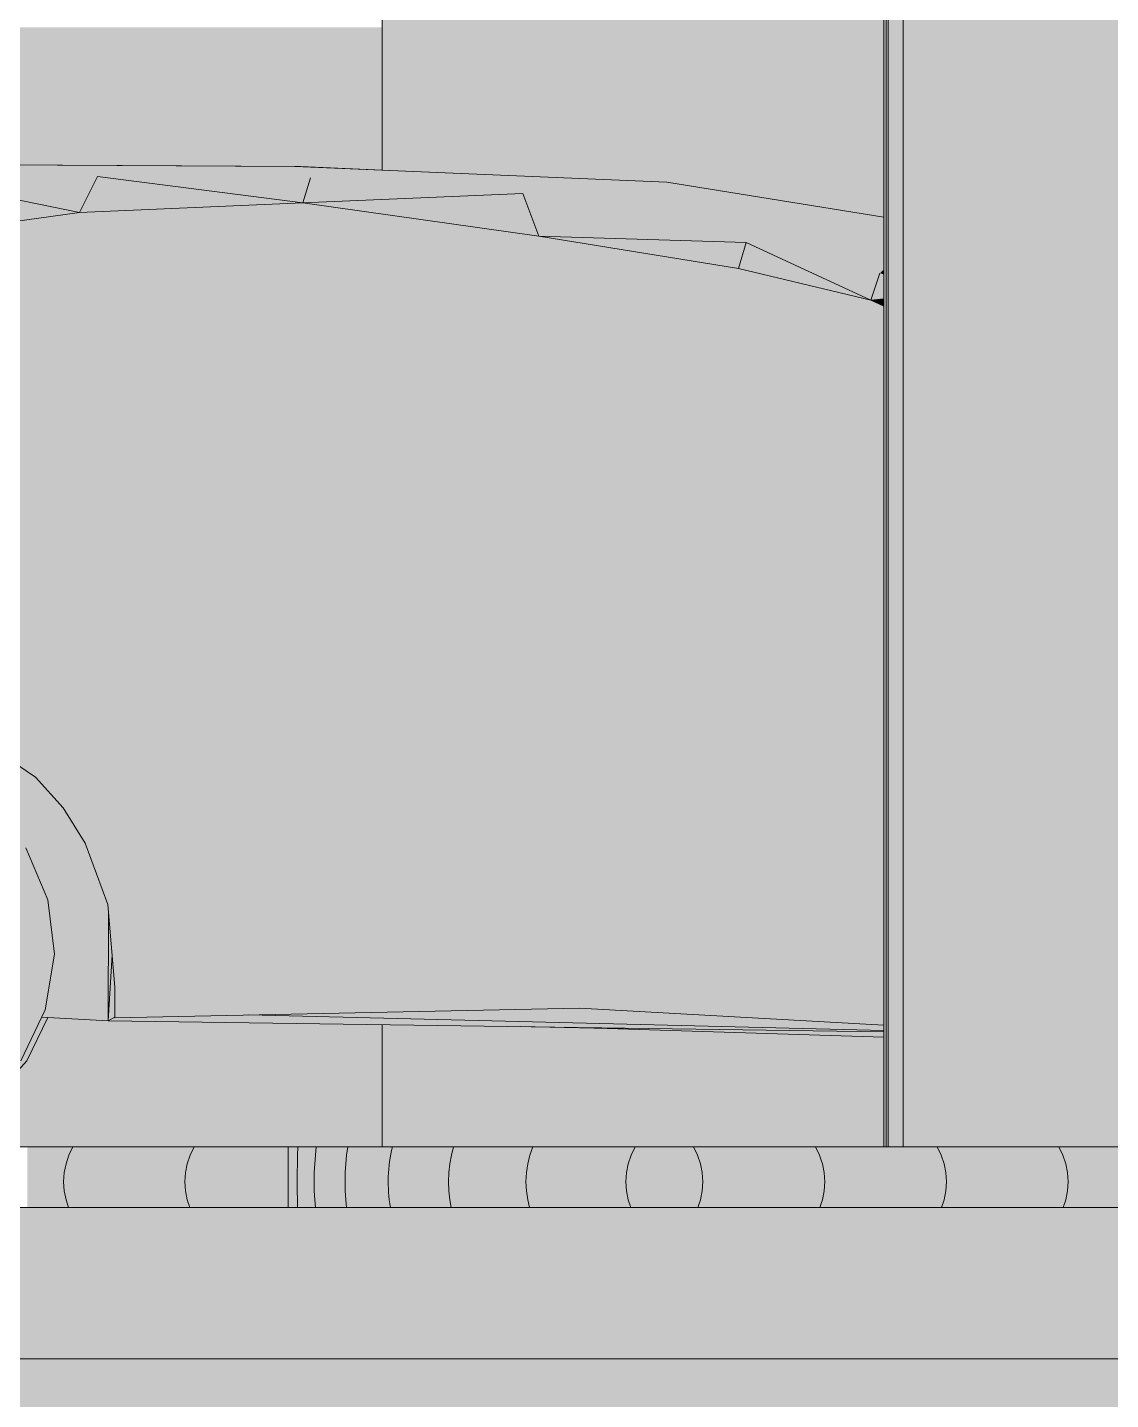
# Model space of a CAD drawing. Header units: millimetres. Extents: x 365175 to 2667127, y -330297 to -162108.
# Drawn here: x 2230517 to 2232307, y -327514 to -325247 of the extents above; entities that cross this region are included whole.
import ezdxf

# ---------------------------------------------------------------- set-up
doc = ezdxf.new("R2010")
doc.units = ezdxf.units.MM
doc.header["$MEASUREMENT"] = 0
doc.linetypes.add('Wipeout_Contour', pattern=[1000, 0, -1000])
for name, color, linetype in [('Cars', 7, 'Continuous'), ('Sols_ Dalles', 7, 'Continuous'), ('TopoAlt', 7, 'Continuous')]:
    doc.layers.add(name, color=color, linetype=linetype)

# ---------------------------------------------------------------- blocks, each defined once
blk = doc.blocks.new('Élément de coupe_1303_3', base_point=(1963539.3, -327096.8))
at = {"layer": 'TopoAlt', "linetype": 'Continuous', "lineweight": 0, "true_color": 0x000000}
h = blk.add_hatch(color=18, dxfattribs=at)
h.paths.add_polyline_path([(2231103, -325246.8), (2224704.9, -325246.8), (2224704.9, -326946.8), (2225004.9, -326946.8), (2225004.9, -327096.8), (2230274.4, -327096.8), (2230181.2, -327094.8), (2230092.4, -327066.7), (2230015.1, -327014.6), (2229955.7, -326942.8), (2229918.9, -326857.2), (2229918.9, -326856.8), (2229867.2, -326855.5), (2229377.7, -326758.8), (2229392.7, -326757.3), (2229398.7, -326757.7), (2229402.6, -326757.3), (2229467.8, -326761.5), (2229376.7, -326726.7), (2229371.2, -326730.1), (2229370.4, -326755.3), (2229360.9, -326741.8), (2229360.5, -326755.3), (2229348.3, -326738), (2229352.5, -326651), (2229351.4, -326651.8), (2229348.6, -326648.8), (2229348.7, -326636.5), (2229349.1, -326550.8), (2229346.2, -326527.1), (2229458.5, -326480.5), (2229494.8, -326324.3), (2229539.3, -326197), (2229584.6, -326096.5), (2229627.4, -326024.4), (2229655, -325974.4), (2229855.9, -325739.5), (2229982.6, -325598.7), (2230007.9, -325585.8), (2230123.4, -325516.6), (2230219, -325499.2), (2230314, -325480.5), (2230466.3, -325474.1), (2230475.1, -325474.2), (2230476.2, -325474.1), (2230968.6, -325476.8), (2231103, -325482.4)])
h.paths.add_polyline_path([(2229341.5, -326651.8), (2229338.7, -326648.8), (2229338.8, -326636.5), (2229339.2, -326540.9), (2229339.5, -326529.5), (2229341.5, -326532.9), (2229342.8, -326530), (2229342.7, -326540.8), (2229344.5, -326641.1), (2229344.2, -326649.9)], flags=0)
blk.add_hatch(color=18, dxfattribs=at).paths.add_polyline_path([(2230284.3, -327096.8), (2231103, -327096.8), (2231103, -326894.6), (2230650.4, -326888.2), (2230550.6, -326882.8), (2230516.1, -326954.5), (2230453.7, -327023.7), (2230374.3, -327072.4)])
blk = doc.blocks.new('Élément de coupe_1334_3', base_point=(1963539.3, -327096.8))
at = {"color": 254, "linetype": 'Wipeout_Contour', "lineweight": 0, "ltscale": 8857809.030067515}
blk.add_wipeout([(2252939, -327196.8), (2127277, -327196.8), (2127277, -327446.8), (2252939, -327446.8)], dxfattribs=at)
at = {"linetype": 'Continuous', "lineweight": 5, "true_color": 0x00e7c4}
h = blk.add_hatch(dxfattribs=at)
h.set_pattern_fill('Plâtre_0003', color=120, style=0, pattern_type=2)
h.set_pattern_definition([(0, (1963539.32, -327096.82), (0, 86.60254), [0, -50]), (0, (1963564.32, -327053.52), (0, 86.60254), [0, -50])])
h.paths.add_polyline_path([(2252939, -327196.8), (2127277, -327196.8), (2127277, -327446.8), (2252939, -327446.8)])
at = {"color": 7, "linetype": 'Continuous', "lineweight": 5}
for p, q in [((2252939, -327196.8), (2127277, -327196.8)), ((2252939, -327446.8), (2127277, -327446.8))]:
    blk.add_line(p, q, dxfattribs=at)
blk = doc.blocks.new('Élément de coupe_1355_3', base_point=(1963539.3, -327096.8))
at = {"layer": 'Cars', "linetype": 'Continuous', "lineweight": 0, "true_color": 0x000000}
for points in [[(2230476.2, -325474.1), (2230475.1, -325474.2), (2230476.7, -325474.2)], [(2230476.2, -325474.1), (2230477.8, -325474.2), (2230958.7, -325476.8), (2230969.2, -325477.3), (2230968.6, -325476.8)], [(2230477.8, -325474.2), (2230476.2, -325474.1), (2230476.7, -325474.2)], [(2230968.6, -325476.8), (2230974, -325477.5), (2231103, -325482.8), (2231103, -325482.4)], [(2230974, -325477.5), (2230968.6, -325476.8), (2230969.2, -325477.3)], [(2229348.7, -326636.5), (2229349.3, -326552.4), (2229349.1, -326550.8)], [(2229348.7, -326636.5), (2229349.3, -326552.4), (2229349.1, -326550.8)], [(2229349.3, -326552.4), (2229348.7, -326636.5), (2229350.5, -326569.8), (2229350.2, -326559.7)], [(2229349.3, -326552.4), (2229348.7, -326636.5), (2229350.5, -326569.8), (2229350.2, -326559.7)], [(2229348.6, -326648.8), (2229350.5, -326571.3), (2229350.5, -326569.8), (2229348.7, -326636.5)], [(2229348.6, -326648.8), (2229350.5, -326571.3), (2229350.5, -326569.8), (2229348.7, -326636.5)], [(2229348.6, -326648.8), (2229351.4, -326651.8), (2229351.5, -326605.1), (2229350.5, -326571.3)], [(2229348.6, -326648.8), (2229351.4, -326651.8), (2229351.5, -326605.1), (2229350.5, -326571.3)], [(2229351.5, -326605.1), (2229351.4, -326651.8), (2229351.8, -326617.5)], [(2229351.5, -326605.1), (2229351.4, -326651.8), (2229351.8, -326617.5)], [(2229351.8, -326617.5), (2229351.4, -326651.8), (2229351.8, -326617.6)], [(2229351.8, -326617.5), (2229351.4, -326651.8), (2229351.8, -326617.6)], [(2229351.8, -326617.6), (2229351.4, -326651.8), (2229352.6, -326647.6)], [(2229351.8, -326617.6), (2229351.4, -326651.8), (2229352.6, -326647.6)], [(2229351.4, -326651.8), (2229352.5, -326651), (2229352.7, -326648.6), (2229352.6, -326647.6)], [(2229351.4, -326651.8), (2229352.5, -326651), (2229352.7, -326648.6), (2229352.6, -326647.6)], [(2229360.9, -326741.8), (2229370.4, -326755.3), (2229368.7, -326731.6), (2229361.1, -326736.2)], [(2229360.9, -326741.8), (2229370.4, -326755.3), (2229368.7, -326731.6), (2229361.1, -326736.2)], [(2229361.3, -326730.1), (2229361.1, -326736.2), (2229376.7, -326726.7), (2229370.6, -326724.4)], [(2229361.3, -326730.1), (2229361.1, -326736.2), (2229376.7, -326726.7), (2229370.6, -326724.4)], [(2229371.2, -326730.1), (2229368.7, -326731.6), (2229370.4, -326755.3)], [(2229371.2, -326730.1), (2229368.7, -326731.6), (2229370.4, -326755.3)], [(2229402.6, -326757.3), (2229398.7, -326757.7), (2229407.9, -326758.3)], [(2229402.6, -326757.3), (2229398.7, -326757.7), (2229407.9, -326758.3)], [(2229467.8, -326761.5), (2229402.6, -326757.3), (2229407.9, -326758.3), (2229469.8, -326762.3)], [(2229467.8, -326761.5), (2229402.6, -326757.3), (2229407.9, -326758.3), (2229469.8, -326762.3)], [(2230516.1, -326954.5), (2230550.6, -326882.8), (2230540.9, -326882.2), (2230521.5, -326922.7)], [(2230459.1, -327006.6), (2230453.7, -327023.7), (2230516.1, -326954.5), (2230521.5, -326922.7), (2230506.2, -326954.5)], [(2230374.3, -327072.4), (2230453.7, -327023.7), (2230459.1, -327006.6), (2230443.8, -327023.7), (2230378.5, -327063.7)], [(2230286.6, -327093.5), (2230284.3, -327096.8), (2230374.3, -327072.4), (2230378.5, -327063.7), (2230364.4, -327072.4)], [(2230286.6, -327093.5), (2230275.1, -327096.6), (2230284.3, -327096.8)]]:
    blk.add_hatch(color=18, dxfattribs=at).paths.add_polyline_path(points)
at = {"layer": 'Cars', "color": 7, "linetype": 'Continuous', "lineweight": 5}
for p, q in [((2230476.2, -325474.1), (2230475.1, -325474.2)), ((2230968.6, -325476.8), (2230476.2, -325474.1)), ((2231103, -325482.4), (2230968.6, -325476.8)), ((2229348.7, -326636.5), (2229349.1, -326550.8)), ((2229348.6, -326648.8), (2229348.7, -326636.5)), ((2229351.4, -326651.8), (2229348.6, -326648.8)), ((2229352.5, -326651), (2229351.4, -326651.8)), ((2229370.4, -326755.3), (2229360.9, -326741.8)), ((2229361.1, -326736.2), (2229376.7, -326726.7)), ((2229371.2, -326730.1), (2229370.4, -326755.3)), ((2229402.6, -326757.3), (2229398.7, -326757.7)), ((2229402.6, -326757.3), (2229407.9, -326758.3)), ((2229467.8, -326761.5), (2229402.6, -326757.3)), ((2230516.1, -326954.5), (2230550.6, -326882.8)), ((2230453.7, -327023.7), (2230516.1, -326954.5)), ((2230374.3, -327072.4), (2230453.7, -327023.7)), ((2230284.3, -327096.8), (2230374.3, -327072.4)), ((2230275.1, -327096.6), (2230284.3, -327096.8))]:
    blk.add_line(p, q, dxfattribs=at)
blk = doc.blocks.new('Élément de coupe_1359_3', base_point=(1963539.3, -327096.8))
at = {"linetype": 'Continuous', "lineweight": 0, "true_color": 0x000000}
blk.add_hatch(color=18, dxfattribs=at).paths.add_polyline_path([(2231963.8, -323596.8), (2231963.7, -323596.8), (2231963.7, -327096.8), (2231963.8, -327096.8)])
blk.add_hatch(color=18, dxfattribs=at).paths.add_polyline_path([(2231963.8, -323596.8), (2231963.7, -323596.8), (2231963.7, -327096.8), (2231963.8, -327096.8)])
h = blk.add_hatch(color=18, dxfattribs=at)
h.paths.add_polyline_path([(2231963.8, -327096.8), (2234824.6, -327096.8), (2234824.6, -326637.8), (2234809.8, -326637.8), (2234805.8, -326637.6), (2234801.4, -326636.7), (2234797.3, -326635.3), (2234793.3, -326633.3), (2234789.7, -326630.9), (2234786.4, -326628), (2234783.5, -326624.7), (2234781, -326621), (2234779.1, -326617.1), (2234777.7, -326612.9), (2234776.8, -326608.6), (2234776.5, -326604.5), (2234776.5, -326576.8), (2234774, -326576.8), (2234774, -326480.8), (2234798.6, -326480.8), (2234798.6, -326576.8), (2234795.7, -326576.8), (2234795.7, -326603.9), (2234795.9, -326606.1), (2234796.3, -326607.9), (2234796.9, -326609.7), (2234797.7, -326611.4), (2234798.7, -326613), (2234800, -326614.4), (2234801.4, -326615.6), (2234803, -326616.7), (2234804.6, -326617.5), (2234806.4, -326618.1), (2234808.3, -326618.5), (2234810.5, -326618.6), (2234824.6, -326618.6), (2234824.6, -326281.8), (2234812.6, -326281.8), (2234812.6, -326101.8), (2234824.6, -326101.8), (2234824.6, -325918.8), (2235139.6, -325918.8), (2235139.6, -326101.8), (2235151.6, -326101.8), (2235151.6, -326196.8), (2235463.6, -326196.8), (2235463.6, -323596.8), (2231963.8, -323596.8)])
h.paths.add_polyline_path([(2234755.7, -326308.9), (2234755.3, -326211.8), (2234757.4, -326117.3), (2234762.4, -326117.3), (2234781.8, -325235.8), (2234805.9, -325235.7), (2234805.9, -325340.2), (2234789.1, -326099.6), (2234790.9, -326099.6), (2234791.4, -326232), (2234789.3, -326326.5), (2234779.7, -326326.5), (2234779.7, -326310.1), (2234760.4, -326310.1), (2234760.4, -326308.9)], flags=0)
at = {"color": 7, "linetype": 'Continuous', "lineweight": 5}
blk.add_line((2231963.8, -323596.8), (2231963.8, -327096.8), dxfattribs=at)
blk = doc.blocks.new('Élément de coupe_1360_3', base_point=(1963539.3, -327096.8))
at = {"linetype": 'Continuous', "lineweight": 0, "true_color": 0x000000}
blk.add_hatch(color=18, dxfattribs=at).paths.add_polyline_path([(2231939.3, -327096.8), (2231939.3, -323596.8), (2231939.2, -323596.8), (2231939.2, -327096.8)])
blk.add_hatch(color=18, dxfattribs=at).paths.add_polyline_path([(2231939.3, -327096.8), (2231939.3, -323596.8), (2231939.2, -323596.8), (2231939.2, -327096.8)])
at = {"color": 7, "linetype": 'Continuous', "lineweight": 5}
blk.add_line((2231939.2, -327096.8), (2231939.2, -324496.8), dxfattribs=at)
blk = doc.blocks.new('Élément de coupe_1361_3', base_point=(1963539.3, -327096.8))
at = {"linetype": 'Continuous', "lineweight": 0, "true_color": 0x000000}
blk.add_hatch(color=18, dxfattribs=at).paths.add_polyline_path([(2231939.3, -327096.8), (2231963.7, -327096.8), (2231963.7, -323596.8), (2231939.3, -323596.8)])
blk.add_hatch(color=18, dxfattribs=at).paths.add_polyline_path([(2231939.3, -327096.8), (2231963.7, -327096.8), (2231963.7, -323596.8), (2231939.3, -323596.8)])
blk = doc.blocks.new('*X1656', base_point=(1963539.3, -327096.8))
at = {"layer": 'Sols_ Dalles', "color": 7, "linetype": 'Continuous', "lineweight": 5}
for p, q in [((2232227.7, -327110.2), (2232221.1, -327096.8)), ((2232227.7, -327110.2), (2232221.1, -327096.8)), ((2232232.6, -327124.5), (2232227.7, -327110.2)), ((2232232.6, -327124.5), (2232227.7, -327110.2)), ((2232235.6, -327139.3), (2232232.6, -327124.5)), ((2232235.6, -327139.3), (2232232.6, -327124.5)), ((2232236.6, -327154.4), (2232235.6, -327139.3)), ((2232236.6, -327154.4), (2232235.6, -327139.3)), ((2232232.6, -327184.2), (2232235.6, -327169.4)), ((2232232.6, -327184.2), (2232235.6, -327169.4)), ((2232235.6, -327169.4), (2232236.6, -327154.4)), ((2232235.6, -327169.4), (2232236.6, -327154.4)), ((2232228.3, -327196.8), (2232232.6, -327184.2)), ((2232228.3, -327196.8), (2232232.6, -327184.2))]:
    blk.add_line(p, q, dxfattribs=at)
blk = doc.blocks.new('*X1658', base_point=(1963539.3, -327096.8))
at = {"layer": 'Sols_ Dalles', "color": 7, "linetype": 'Continuous', "lineweight": 5}
for p, q in [((2231830.6, -327124.5), (2231828.5, -327118.4)), ((2231830.6, -327124.5), (2231828.5, -327118.4)), ((2231833.6, -327139.3), (2231830.6, -327124.5)), ((2231833.6, -327139.3), (2231830.6, -327124.5)), ((2231834.6, -327154.4), (2231833.6, -327139.3)), ((2231834.6, -327154.4), (2231833.6, -327139.3)), ((2231830.6, -327184.2), (2231833.6, -327169.4)), ((2231830.6, -327184.2), (2231833.6, -327169.4)), ((2231833.6, -327169.4), (2231834.6, -327154.4)), ((2231833.6, -327169.4), (2231834.6, -327154.4)), ((2231828.5, -327190.3), (2231830.6, -327184.2)), ((2231828.5, -327190.3), (2231830.6, -327184.2))]:
    blk.add_line(p, q, dxfattribs=at)
blk = doc.blocks.new('*X1659', base_point=(1963539.3, -327096.8))
at = {"layer": 'Sols_ Dalles', "color": 7, "linetype": 'Continuous', "lineweight": 5}
for p, q in [((2231825.7, -327110.2), (2231819.1, -327096.8)), ((2231825.7, -327110.2), (2231819.1, -327096.8)), ((2231828.5, -327118.4), (2231825.7, -327110.2)), ((2231828.5, -327118.4), (2231825.7, -327110.2)), ((2231826.3, -327196.8), (2231828.5, -327190.3)), ((2231826.3, -327196.8), (2231828.5, -327190.3))]:
    blk.add_line(p, q, dxfattribs=at)
blk = doc.blocks.new('*X1660', base_point=(1963539.3, -327096.8))
at = {"layer": 'Sols_ Dalles', "color": 7, "linetype": 'Continuous', "lineweight": 5}
for p, q in [((2231624.2, -327110.2), (2231617.6, -327096.8)), ((2231624.2, -327110.2), (2231617.6, -327096.8)), ((2231629.1, -327124.5), (2231624.2, -327110.2)), ((2231629.1, -327124.5), (2231624.2, -327110.2)), ((2231632.1, -327139.3), (2231629.1, -327124.5)), ((2231632.1, -327139.3), (2231629.1, -327124.5)), ((2231633.1, -327154.4), (2231632.1, -327139.3)), ((2231633.1, -327154.4), (2231632.1, -327139.3)), ((2231629.1, -327184.2), (2231632.1, -327169.4)), ((2231629.1, -327184.2), (2231632.1, -327169.4)), ((2231632.1, -327169.4), (2231633.1, -327154.4)), ((2231632.1, -327169.4), (2231633.1, -327154.4)), ((2231624.8, -327196.8), (2231629.1, -327184.2)), ((2231624.8, -327196.8), (2231629.1, -327184.2))]:
    blk.add_line(p, q, dxfattribs=at)
blk = doc.blocks.new('*X1661', base_point=(1963539.3, -327096.8))
at = {"layer": 'Sols_ Dalles', "color": 7, "linetype": 'Continuous', "lineweight": 5}
for p, q in [((2231521.3, -327096.8), (2231514.7, -327110.2)), ((2231521.3, -327096.8), (2231514.7, -327110.2)), ((2231509.8, -327124.5), (2231506.8, -327139.3)), ((2231509.8, -327124.5), (2231506.8, -327139.3)), ((2231514.7, -327110.2), (2231509.8, -327124.5)), ((2231514.7, -327110.2), (2231509.8, -327124.5)), ((2231506.8, -327139.3), (2231505.8, -327154.4)), ((2231506.8, -327139.3), (2231505.8, -327154.4)), ((2231505.8, -327154.4), (2231506.8, -327169.4)), ((2231505.8, -327154.4), (2231506.8, -327169.4)), ((2231506.8, -327169.4), (2231509.8, -327184.2)), ((2231506.8, -327169.4), (2231509.8, -327184.2)), ((2231509.8, -327184.2), (2231514.1, -327196.8)), ((2231509.8, -327184.2), (2231514.1, -327196.8))]:
    blk.add_line(p, q, dxfattribs=at)
blk = doc.blocks.new('*X1663', base_point=(1963539.3, -327096.8))
at = {"layer": 'Sols_ Dalles', "color": 7, "linetype": 'Continuous', "lineweight": 5}
for p, q in [((2231352.3, -327096.8), (2231347.3, -327110.2)), ((2231352.3, -327096.8), (2231347.3, -327110.2)), ((2231343.7, -327124.5), (2231341.4, -327139.3)), ((2231343.7, -327124.5), (2231341.4, -327139.3)), ((2231347.3, -327110.2), (2231343.7, -327124.5)), ((2231347.3, -327110.2), (2231343.7, -327124.5)), ((2231341.4, -327139.3), (2231340.7, -327154.4)), ((2231341.4, -327139.3), (2231340.7, -327154.4)), ((2231340.7, -327154.4), (2231341.4, -327169.4)), ((2231340.7, -327154.4), (2231341.4, -327169.4)), ((2231341.4, -327169.4), (2231343.7, -327184.2)), ((2231341.4, -327169.4), (2231343.7, -327184.2)), ((2231343.7, -327184.2), (2231346.9, -327196.8)), ((2231343.7, -327184.2), (2231346.9, -327196.8))]:
    blk.add_line(p, q, dxfattribs=at)
blk = doc.blocks.new('*X1665', base_point=(1963539.3, -327096.8))
at = {"layer": 'Sols_ Dalles', "color": 7, "linetype": 'Continuous', "lineweight": 5}
for p, q in [((2231221.3, -327096.8), (2231217.7, -327110.2)), ((2231221.3, -327096.8), (2231217.7, -327110.2)), ((2231215, -327124.5), (2231213.3, -327139.3)), ((2231215, -327124.5), (2231213.3, -327139.3)), ((2231217.7, -327110.2), (2231215, -327124.5)), ((2231217.7, -327110.2), (2231215, -327124.5)), ((2231213.3, -327139.3), (2231212.8, -327154.4)), ((2231213.3, -327139.3), (2231212.8, -327154.4)), ((2231212.8, -327154.4), (2231213.3, -327169.4)), ((2231212.8, -327154.4), (2231213.3, -327169.4)), ((2231213.3, -327169.4), (2231215, -327184.2)), ((2231213.3, -327169.4), (2231215, -327184.2)), ((2231215, -327184.2), (2231217.3, -327196.8)), ((2231215, -327184.2), (2231217.3, -327196.8))]:
    blk.add_line(p, q, dxfattribs=at)
blk = doc.blocks.new('*X1666', base_point=(1963539.3, -327096.8))
at = {"layer": 'Sols_ Dalles', "color": 7, "linetype": 'Continuous', "lineweight": 5}
blk.add_ellipse((2231167, -327154.4), major_axis=(0, 115.5), ratio=0.466138, start_param=1.049246, end_param=1.94744, dxfattribs=at)
blk.add_ellipse((2231167, -327154.4), major_axis=(0, 115.5), ratio=0.466138, start_param=1.049246, end_param=1.94744, dxfattribs=at)
blk = doc.blocks.new('*X1668', base_point=(1963539.3, -327096.8))
at = {"layer": 'Sols_ Dalles', "color": 7, "linetype": 'Continuous', "lineweight": 5}
for p, q in [((2231046.4, -327096.8), (2231044.4, -327110.2)), ((2231046.4, -327096.8), (2231044.4, -327110.2)), ((2231043, -327124.5), (2231042.1, -327139.3)), ((2231043, -327124.5), (2231042.1, -327139.3)), ((2231044.4, -327110.2), (2231043, -327124.5)), ((2231044.4, -327110.2), (2231043, -327124.5)), ((2231042.1, -327139.3), (2231041.8, -327154.4)), ((2231042.1, -327139.3), (2231041.8, -327154.4)), ((2231041.8, -327154.4), (2231042.1, -327169.4)), ((2231041.8, -327154.4), (2231042.1, -327169.4)), ((2231042.1, -327169.4), (2231043, -327184.2)), ((2231042.1, -327169.4), (2231043, -327184.2)), ((2231043, -327184.2), (2231044.3, -327196.8)), ((2231043, -327184.2), (2231044.3, -327196.8))]:
    blk.add_line(p, q, dxfattribs=at)
blk = doc.blocks.new('*X1669', base_point=(1963539.3, -327096.8))
at = {"layer": 'Sols_ Dalles', "color": 7, "linetype": 'Continuous', "lineweight": 5}
for p, q in [((2230994.4, -327096.8), (2230992.9, -327110.2)), ((2230994.4, -327096.8), (2230992.9, -327110.2)), ((2230991.8, -327124.5), (2230991.1, -327139.3)), ((2230991.8, -327124.5), (2230991.1, -327139.3)), ((2230992.9, -327110.2), (2230991.8, -327124.5)), ((2230992.9, -327110.2), (2230991.8, -327124.5)), ((2230991.1, -327139.3), (2230990.9, -327154.4)), ((2230991.1, -327139.3), (2230990.9, -327154.4)), ((2230990.9, -327154.4), (2230991.1, -327169.4)), ((2230990.9, -327154.4), (2230991.1, -327169.4)), ((2230991.1, -327169.4), (2230991.8, -327184.2)), ((2230991.1, -327169.4), (2230991.8, -327184.2)), ((2230991.8, -327184.2), (2230992.8, -327196.8)), ((2230991.8, -327184.2), (2230992.8, -327196.8))]:
    blk.add_line(p, q, dxfattribs=at)
blk = doc.blocks.new('*X1671', base_point=(1963539.3, -327096.8))
at = {"layer": 'Sols_ Dalles', "color": 7, "linetype": 'Continuous', "lineweight": 5}
for p, q in [((2230964, -327096.8), (2230963.5, -327110.2)), ((2230964, -327096.8), (2230963.5, -327110.2)), ((2230963.1, -327124.5), (2230962.9, -327139.3)), ((2230963.1, -327124.5), (2230962.9, -327139.3)), ((2230963.5, -327110.2), (2230963.1, -327124.5)), ((2230963.5, -327110.2), (2230963.1, -327124.5)), ((2230962.9, -327139.3), (2230962.8, -327154.4)), ((2230962.9, -327139.3), (2230962.8, -327154.4)), ((2230962.8, -327154.4), (2230962.9, -327169.4)), ((2230962.8, -327154.4), (2230962.9, -327169.4)), ((2230962.9, -327169.4), (2230963.1, -327184.2)), ((2230962.9, -327169.4), (2230963.1, -327184.2)), ((2230963.1, -327184.2), (2230963.5, -327196.8)), ((2230963.1, -327184.2), (2230963.5, -327196.8))]:
    blk.add_line(p, q, dxfattribs=at)
blk = doc.blocks.new('*X1672', base_point=(1963539.3, -327096.8))
at = {"layer": 'Sols_ Dalles', "linetype": 'Continuous', "lineweight": 0, "true_color": 0x000000}
blk.add_hatch(color=18, dxfattribs=at).paths.add_polyline_path([(2230955.1, -327096.8), (2230954.4, -327096.8), (2230954.4, -327196.8), (2230955.1, -327196.8)])
blk = doc.blocks.new('*X1673', base_point=(1963539.3, -327096.8))
at = {"layer": 'Sols_ Dalles', "linetype": 'Continuous', "lineweight": 0, "true_color": 0x000000}
blk.add_hatch(color=18, dxfattribs=at).paths.add_polyline_path([(2230954.4, -327096.8), (2230948.7, -327096.8), (2230948.7, -327196.8), (2230954.4, -327196.8)])
blk = doc.blocks.new('*X1674', base_point=(1963539.3, -327096.8))
at = {"layer": 'Sols_ Dalles', "linetype": 'Continuous', "lineweight": 0, "true_color": 0x000000}
blk.add_hatch(color=18, dxfattribs=at).paths.add_polyline_path([(2230948.7, -327096.8), (2230948, -327096.8), (2230948, -327196.8), (2230948.7, -327196.8)])
blk = doc.blocks.new('*X1675', base_point=(1963539.3, -327096.8))
at = {"layer": 'Sols_ Dalles', "color": 7, "linetype": 'Continuous', "lineweight": 5}
for p, q in [((2232026.9, -327110.2), (2232020.3, -327096.8)), ((2232026.9, -327110.2), (2232020.3, -327096.8)), ((2232031.7, -327124.5), (2232026.9, -327110.2)), ((2232031.7, -327124.5), (2232026.9, -327110.2)), ((2232034.7, -327139.3), (2232031.7, -327124.5)), ((2232034.7, -327139.3), (2232031.7, -327124.5)), ((2232035.7, -327154.4), (2232034.7, -327139.3)), ((2232035.7, -327154.4), (2232034.7, -327139.3)), ((2232031.7, -327184.2), (2232034.7, -327169.4)), ((2232031.7, -327184.2), (2232034.7, -327169.4)), ((2232034.7, -327169.4), (2232035.7, -327154.4)), ((2232034.7, -327169.4), (2232035.7, -327154.4)), ((2232027.5, -327196.8), (2232031.7, -327184.2)), ((2232027.5, -327196.8), (2232031.7, -327184.2))]:
    blk.add_line(p, q, dxfattribs=at)
blk = doc.blocks.new('Élément de coupe_1362_3', base_point=(1963539.3, -327096.8))
at = {"layer": 'Sols_ Dalles', "linetype": 'Continuous', "lineweight": 0, "true_color": 0x000000}
for points in [[(2230948.7, -327096.8), (2230948, -327096.8), (2230948, -327196.8), (2230948.7, -327196.8)], [(2230948.7, -327096.8), (2230948, -327096.8), (2230948, -327196.8), (2230948.7, -327196.8)], [(2230954.4, -327096.8), (2230948.7, -327096.8), (2230948.7, -327196.8), (2230954.4, -327196.8)], [(2230954.4, -327096.8), (2230948.7, -327096.8), (2230948.7, -327196.8), (2230954.4, -327196.8)], [(2230955.1, -327096.8), (2230954.4, -327096.8), (2230954.4, -327196.8), (2230955.1, -327196.8)], [(2230955.1, -327096.8), (2230954.4, -327096.8), (2230954.4, -327196.8), (2230955.1, -327196.8)], [(2230966.6, -327096.8), (2230955.1, -327096.8), (2230955.1, -327196.8), (2230966.6, -327196.8)], [(2230966.6, -327096.8), (2230955.1, -327096.8), (2230955.1, -327196.8), (2230966.6, -327196.8)], [(2230988.3, -327096.8), (2230966.6, -327096.8), (2230966.6, -327196.8), (2230988.3, -327196.8)], [(2230988.3, -327096.8), (2230966.6, -327096.8), (2230966.6, -327196.8), (2230988.3, -327196.8)], [(2231020, -327096.8), (2230988.3, -327096.8), (2230988.3, -327196.8), (2231020, -327196.8)], [(2231020, -327096.8), (2230988.3, -327096.8), (2230988.3, -327196.8), (2231020, -327196.8)], [(2231061.5, -327096.8), (2231020, -327096.8), (2231020, -327196.8), (2231061.5, -327196.8)], [(2231061.5, -327096.8), (2231020, -327096.8), (2231020, -327196.8), (2231061.5, -327196.8)], [(2231061.5, -327096.8), (2231061.5, -327196.8), (2231112.7, -327196.8), (2231112.7, -327096.8)], [(2231061.5, -327096.8), (2231061.5, -327196.8), (2231112.7, -327196.8), (2231112.7, -327096.8)], [(2231173.3, -327096.8), (2231112.7, -327096.8), (2231112.7, -327196.8), (2231173.3, -327196.8)], [(2231173.3, -327096.8), (2231112.7, -327096.8), (2231112.7, -327196.8), (2231173.3, -327196.8)], [(2231242.9, -327096.8), (2231173.3, -327096.8), (2231173.3, -327196.8), (2231242.9, -327196.8)], [(2231242.9, -327096.8), (2231173.3, -327096.8), (2231173.3, -327196.8), (2231242.9, -327196.8)], [(2231321.3, -327096.8), (2231242.9, -327096.8), (2231242.9, -327196.8), (2231321.3, -327196.8)], [(2231321.3, -327096.8), (2231242.9, -327096.8), (2231242.9, -327196.8), (2231321.3, -327196.8)], [(2231408, -327096.8), (2231321.3, -327096.8), (2231321.3, -327196.8), (2231408, -327196.8)], [(2231408, -327096.8), (2231408, -327196.8), (2231502.5, -327196.8), (2231502.5, -327096.8)], [(2231604.5, -327096.8), (2231502.5, -327096.8), (2231502.5, -327196.8), (2231604.5, -327196.8)], [(2231713.4, -327096.8), (2231604.5, -327096.8), (2231604.5, -327196.8), (2231713.4, -327196.8)], [(2231828.5, -327096.8), (2231713.4, -327096.8), (2231713.4, -327196.8), (2231828.5, -327196.8)], [(2231949.4, -327096.8), (2231828.5, -327096.8), (2231828.5, -327196.8), (2231949.4, -327196.8)], [(2231949.4, -327096.8), (2231949.4, -327196.8), (2232075.5, -327196.8), (2232075.5, -327096.8)], [(2232206, -327096.8), (2232075.5, -327096.8), (2232075.5, -327196.8), (2232206, -327196.8)], [(2232340.3, -327096.8), (2232206, -327096.8), (2232206, -327196.8), (2232340.3, -327196.8)]]:
    blk.add_hatch(color=18, dxfattribs=at).paths.add_polyline_path(points)
at = {"layer": 'Sols_ Dalles', "color": 250, "linetype": 'Continuous', "lineweight": 5, "true_color": 0x1f1f1f}
for p, q in [((2230948, -327096.8), (2230948.7, -327096.8)), ((2230948, -327196.8), (2230948, -327096.8)), ((2230948.7, -327096.8), (2230954.4, -327096.8)), ((2230954.4, -327096.8), (2230955.1, -327096.8)), ((2230955.1, -327096.8), (2230966.6, -327096.8)), ((2230966.6, -327096.8), (2230988.3, -327096.8)), ((2230988.3, -327096.8), (2231020, -327096.8)), ((2231020, -327096.8), (2231061.5, -327096.8)), ((2231061.5, -327096.8), (2231112.7, -327096.8)), ((2231112.7, -327096.8), (2231173.3, -327096.8)), ((2231173.3, -327096.8), (2231242.9, -327096.8)), ((2231242.9, -327096.8), (2231321.3, -327096.8)), ((2231321.3, -327096.8), (2231408, -327096.8)), ((2231408, -327096.8), (2231502.5, -327096.8)), ((2231502.5, -327096.8), (2231604.5, -327096.8)), ((2231604.5, -327096.8), (2231713.4, -327096.8)), ((2231713.4, -327096.8), (2231828.5, -327096.8)), ((2231828.5, -327096.8), (2231949.4, -327096.8)), ((2231949.4, -327096.8), (2232075.5, -327096.8)), ((2232075.5, -327096.8), (2232206, -327096.8)), ((2232206, -327096.8), (2232340.3, -327096.8))]:
    blk.add_line(p, q, dxfattribs=at)
at = {"layer": 'Sols_ Dalles', "lineweight": 0}
for name in ['*X1674', '*X1673', '*X1672', '*X1671', '*X1669', '*X1668', '*X1666', '*X1665', '*X1663', '*X1661', '*X1660', '*X1659', '*X1675', '*X1656', '*X1658']:
    blk.add_blockref(name, (1963539.3, -327096.8), dxfattribs=at)
blk = doc.blocks.new('Élément de coupe_1364_3', base_point=(1963539.3, -327096.8))
at = {"linetype": 'Continuous', "lineweight": 0, "true_color": 0x000000}
for points in [[(2231931.9, -324496.8), (2231931.9, -327096.8), (2231935.7, -327096.8), (2231935.7, -324496.8)], [(2231931.9, -324496.8), (2231931.9, -327096.8), (2231935.7, -327096.8), (2231935.7, -324496.8)], [(2231935.7, -324496.8), (2231935.7, -327096.8), (2231939.2, -327096.8), (2231939.2, -324496.8)], [(2231935.7, -324496.8), (2231935.7, -327096.8), (2231939.2, -327096.8), (2231939.2, -324496.8)]]:
    blk.add_hatch(color=18, dxfattribs=at).paths.add_polyline_path(points)
at = {"color": 7, "linetype": 'Continuous', "lineweight": 5}
for p, q in [((2231931.9, -327096.8), (2231931.9, -324496.8)), ((2231935.7, -327096.8), (2231935.7, -324496.8))]:
    blk.add_line(p, q, dxfattribs=at)
blk = doc.blocks.new('Élément de coupe_1376_3', base_point=(1963539.3, -327096.8))
at = {"linetype": 'Continuous', "lineweight": 0, "true_color": 0x000000}
for points in [[(2231103, -325482.8), (2231118, -325483.5), (2231118, -323596.8), (2231103, -323596.8)], [(2231103, -327096.8), (2231118, -327096.8), (2231118, -326894.8), (2231103, -326894.6)], [(2231103, -327096.8), (2231118, -327096.8), (2231118, -326894.8), (2231103, -326894.6)]]:
    blk.add_hatch(color=18, dxfattribs=at).paths.add_polyline_path(points)
at = {"color": 7, "linetype": 'Continuous', "lineweight": 5}
for p, q in [((2231103, -325482.8), (2231103, -323596.8)), ((2231103, -327096.8), (2231103, -326894.6))]:
    blk.add_line(p, q, dxfattribs=at)
blk = doc.blocks.new('Élément de coupe_1377_3', base_point=(1963539.3, -327096.8))
at = {"linetype": 'Continuous', "lineweight": 0, "true_color": 0x000000}
for points in [[(2231118, -323596.8), (2231118, -325483.5), (2231573.6, -325502.4), (2231931.9, -325560.3), (2231931.9, -324496.8), (2231939.2, -324496.8), (2231939.2, -323596.8)], [(2231118, -327096.8), (2231931.9, -327096.8), (2231931.9, -326915.4), (2231501.7, -326901.9), (2231331.8, -326897.9), (2231118, -326894.8)], [(2231118, -327096.8), (2231931.9, -327096.8), (2231931.9, -326915.4), (2231501.7, -326901.9), (2231331.8, -326897.9), (2231118, -326894.8)]]:
    blk.add_hatch(color=18, dxfattribs=at).paths.add_polyline_path(points)
blk = doc.blocks.new('Élément de coupe_1378_3', base_point=(1963539.3, -327096.8))
at = {"layer": 'Cars', "linetype": 'Continuous', "lineweight": 0, "true_color": 0x000000}
for points in [[(2230279.6, -325494.1), (2230632.7, -325493), (2230314, -325480.5)], [(2230279.6, -325494.1), (2230347.5, -325502.3), (2230632.7, -325493)], [(2230314, -325480.5), (2230632.7, -325493), (2230466.3, -325474.1)], [(2230632.7, -325493), (2230347.5, -325502.3), (2230406.2, -325512.3)], [(2230406.2, -325512.3), (2230603, -325552.5), (2230632.7, -325493)], [(2230466.3, -325474.1), (2230984.9, -325495.2), (2230958.7, -325476.8)], [(2230984.9, -325495.2), (2230466.3, -325474.1), (2230632.7, -325493)], [(2230632.7, -325493), (2230603, -325552.5), (2230972.3, -325536.8)], [(2230632.7, -325493), (2230972.3, -325536.8), (2230984.9, -325495.2)], [(2230958.7, -325476.8), (2231335.8, -325521.3), (2231573.6, -325502.4)], [(2231335.8, -325521.3), (2230958.7, -325476.8), (2230984.9, -325495.2)], [(2230972.3, -325536.8), (2231335.8, -325521.3), (2230984.9, -325495.2)], [(2230603, -325552.5), (2230406.2, -325512.3), (2230428.2, -325576.7)], [(2231573.6, -325502.4), (2231335.8, -325521.3), (2231790.2, -325560.5)], [(2231573.6, -325502.4), (2231790.2, -325560.5), (2231931.9, -325595.3), (2231931.9, -325594.8)], [(2231573.6, -325502.4), (2231931.9, -325594.8), (2231931.9, -325560.3)], [(2230603, -325552.5), (2231382.1, -325794.3), (2230972.3, -325536.8)], [(2231335.8, -325521.3), (2230972.3, -325536.8), (2231361.9, -325591.8)], [(2231361.9, -325591.8), (2230972.3, -325536.8), (2231382.1, -325794.3)], [(2231335.8, -325521.3), (2231361.9, -325591.8), (2231704.4, -325602.3)], [(2231790.2, -325560.5), (2231335.8, -325521.3), (2231704.4, -325602.3)], [(2230428.2, -325576.7), (2230502.5, -325756.8), (2230603, -325552.5)], [(2230502.5, -325756.8), (2231382.1, -325794.3), (2230603, -325552.5)], [(2231790.2, -325560.5), (2231704.4, -325602.3), (2231925.6, -325652.7)], [(2231790.2, -325560.5), (2231925.6, -325652.7), (2231931.9, -325647.1), (2231931.9, -325595.3)], [(2231361.9, -325591.8), (2231382.1, -325794.3), (2231692.2, -325645)], [(2231704.4, -325602.3), (2231361.9, -325591.8), (2231692.2, -325645)], [(2231704.4, -325602.3), (2231692.2, -325645), (2231910.8, -325697.4)], [(2231910.8, -325697.4), (2231925.6, -325652.7), (2231704.4, -325602.3)], [(2231692.2, -325645), (2231382.1, -325794.3), (2231398.1, -326036.2)], [(2231692.2, -325645), (2231398.1, -326036.2), (2231910.8, -325697.4)], [(2231925.6, -325652.7), (2231910.8, -325697.4), (2231931.9, -325695.4), (2231931.9, -325655)], [(2231925.6, -325652.7), (2231931.9, -325655), (2231931.9, -325647.1)], [(2231910.8, -325697.4), (2231398.1, -326036.2), (2231931.9, -325802), (2231931.9, -325707.3)], [(2231910.8, -325697.4), (2231931.9, -325707.3), (2231931.9, -325695.4)], [(2230502.5, -325756.8), (2230401.5, -325986.3), (2231398.1, -326036.2)], [(2231382.1, -325794.3), (2230502.5, -325756.8), (2231398.1, -326036.2)], [(2231931.9, -325802), (2231398.1, -326036.2), (2231931.9, -325956.8)], [(2231931.9, -325956.8), (2231398.1, -326036.2), (2231931.9, -326060.7)], [(2230372.7, -326070.6), (2231410.1, -326110.8), (2230401.5, -325986.3)], [(2230401.5, -325986.3), (2231410.1, -326110.8), (2231398.1, -326036.2)], [(2231398.1, -326036.2), (2231410.1, -326110.8), (2231931.9, -326089.7), (2231931.9, -326060.7)], [(2230372.7, -326070.6), (2230367.5, -326171.2), (2231410.1, -326110.8)], [(2231931.9, -326089.7), (2231410.1, -326110.8), (2231931.9, -326132.8)], [(2231410.1, -326110.8), (2230367.5, -326171.2), (2230627.2, -326263.5)], [(2231410.1, -326110.8), (2230627.2, -326263.5), (2231421.4, -326253.2)], [(2231931.9, -326132.8), (2231410.1, -326110.8), (2231421.4, -326253.2), (2231931.9, -326191)], [(2230367.5, -326171.2), (2230348.2, -326262.9), (2230554.7, -326345.9)], [(2230367.5, -326171.2), (2230554.7, -326345.9), (2230627.2, -326263.5)], [(2231931.9, -326191), (2231421.4, -326253.2), (2231931.9, -326214.5)], [(2231931.9, -326214.5), (2231421.4, -326253.2), (2231931.9, -326263.3)], [(2230348.2, -326262.9), (2230377.3, -326400.6), (2230554.7, -326345.9)], [(2230627.2, -326263.5), (2230554.7, -326345.9), (2230766.1, -326404.7)], [(2231421.4, -326253.2), (2230627.2, -326263.5), (2230766.1, -326404.7)], [(2231421.4, -326253.2), (2230766.1, -326404.7), (2231441, -326667.1)], [(2231931.9, -326263.3), (2231421.4, -326253.2), (2231931.9, -326323.4)], [(2231931.9, -326323.4), (2231421.4, -326253.2), (2231931.9, -326485.7)], [(2231931.9, -326485.7), (2231421.4, -326253.2), (2231441, -326667.1), (2231931.9, -326639.5)], [(2230554.7, -326345.9), (2230377.3, -326400.6), (2230456.8, -326436.3)], [(2230554.7, -326345.9), (2230456.8, -326436.3), (2230530.5, -326485.7)], [(2230530.5, -326485.7), (2230766.1, -326404.7), (2230554.7, -326345.9)], [(2230342.4, -326466.9), (2230378.1, -326478.4), (2230455.2, -326530.8), (2230514.4, -326602.8), (2230550.8, -326688.6), (2230561.6, -326778.5), (2230546.6, -326870.5), (2230540.9, -326882.2), (2230650.4, -326888.2), (2230651, -326706.9), (2230650.1, -326695.9), (2230612.7, -326594.6), (2230576, -326536.4), (2230530.5, -326485.7), (2230456.8, -326436.3), (2230408.1, -326414.5)], [(2230342.4, -326466.9), (2230378.1, -326478.4), (2230455.2, -326530.8), (2230514.4, -326602.8), (2230550.8, -326688.6), (2230561.6, -326778.5), (2230546.6, -326870.5), (2230540.9, -326882.2), (2230650.4, -326888.2), (2230651, -326706.9), (2230650.1, -326695.9), (2230612.7, -326594.6), (2230576, -326536.4), (2230530.5, -326485.7), (2230456.8, -326436.3), (2230408.1, -326414.5)], [(2230766.1, -326404.7), (2230530.5, -326485.7), (2230576, -326536.4)], [(2230766.1, -326404.7), (2230576, -326536.4), (2230612.7, -326594.6)], [(2230853.8, -326649.1), (2230766.1, -326404.7), (2230612.7, -326594.6)], [(2231441, -326667.1), (2230766.1, -326404.7), (2230853.8, -326649.1)], [(2230106.2, -326471.5), (2230550.8, -326688.6), (2230196.3, -326447.5)], [(2230196.3, -326447.5), (2230550.8, -326688.6), (2230289.4, -326449.9)], [(2230378.1, -326478.4), (2230289.4, -326449.9), (2230550.8, -326688.6)], [(2230106.2, -326471.5), (2230026.6, -326520), (2230550.8, -326688.6)], [(2230378.1, -326478.4), (2230550.8, -326688.6), (2230455.2, -326530.8)], [(2230026.6, -326520), (2229963.9, -326588.9), (2230550.8, -326688.6)], [(2230514.4, -326602.8), (2230455.2, -326530.8), (2230550.8, -326688.6)], [(2229923.2, -326672.8), (2230550.8, -326688.6), (2229963.9, -326588.9)], [(2230612.7, -326594.6), (2230650.1, -326695.9), (2230853.8, -326649.1)], [(2230784, -326697.3), (2230853.8, -326649.1), (2230650.1, -326695.9)], [(2230853.8, -326649.1), (2230784, -326697.3), (2231435.9, -326708.7)], [(2231441, -326667.1), (2230853.8, -326649.1), (2231435.9, -326708.7)], [(2231435.9, -326708.7), (2231931.9, -326655.1), (2231931.9, -326639.5), (2231441, -326667.1)], [(2229923.2, -326672.8), (2229907.8, -326764.7), (2230550.8, -326688.6)], [(2231435.9, -326708.7), (2231931.9, -326711.3), (2231931.9, -326655.1)], [(2230550.8, -326688.6), (2229907.8, -326764.7), (2229918.9, -326857.2)], [(2229918.9, -326857.2), (2229955.7, -326942.8), (2230550.8, -326688.6)], [(2229955.7, -326942.8), (2230015.1, -327014.6), (2230550.8, -326688.6)], [(2230550.8, -326688.6), (2230015.1, -327014.6), (2230092.4, -327066.7)], [(2230550.8, -326688.6), (2230092.4, -327066.7), (2230181.2, -327094.8)], [(2230550.8, -326688.6), (2230181.2, -327094.8), (2230274.4, -327096.8)], [(2230550.8, -326688.6), (2230274.4, -327096.8), (2230364.4, -327072.4)], [(2230550.8, -326688.6), (2230364.4, -327072.4), (2230443.8, -327023.7)], [(2230550.8, -326688.6), (2230443.8, -327023.7), (2230506.2, -326954.5)], [(2230550.8, -326688.6), (2230506.2, -326954.5), (2230546.6, -326870.5)], [(2230550.8, -326688.6), (2230546.6, -326870.5), (2230561.6, -326778.5)], [(2230784, -326697.3), (2230650.1, -326695.9), (2230661.5, -326832.9)], [(2230784, -326697.3), (2230661.5, -326832.9), (2231441.8, -326812.6)], [(2231435.9, -326708.7), (2230784, -326697.3), (2231441.8, -326812.6)], [(2230650.4, -326888.2), (2230657, -326779.3), (2230651, -326706.9)], [(2230650.4, -326888.2), (2230657, -326779.3), (2230651, -326706.9)], [(2231435.9, -326708.7), (2231441.8, -326812.6), (2231931.9, -326762.8), (2231931.9, -326711.3)], [(2231441.8, -326812.6), (2231931.9, -326833.5), (2231931.9, -326762.8)], [(2230657, -326779.3), (2230650.4, -326888.2), (2230661.5, -326882.6), (2230661.5, -326832.9)], [(2230657, -326779.3), (2230650.4, -326888.2), (2230661.5, -326882.6), (2230661.5, -326832.9)], [(2231441.8, -326812.6), (2230661.5, -326832.9), (2231429, -326867.3)], [(2231441.8, -326812.6), (2230661.5, -326832.9), (2231429, -326867.3)], [(2230661.5, -326832.9), (2230661.5, -326883.4), (2231429, -326867.3)], [(2230661.5, -326832.9), (2230805, -326880.4), (2231429, -326867.3)], [(2231441.8, -326812.6), (2231429, -326867.3), (2231931.9, -326865.5), (2231931.9, -326833.5)], [(2231441.8, -326812.6), (2231429, -326867.3), (2231931.9, -326865.5), (2231931.9, -326833.5)], [(2230661.5, -326882.6), (2230650.4, -326888.2), (2231931.9, -326906.4), (2231931.9, -326904.2), (2230882.2, -326878.7), (2230661.5, -326883.4)], [(2230661.5, -326882.6), (2230650.4, -326888.2), (2231931.9, -326906.4), (2231931.9, -326904.2), (2230882.2, -326878.7), (2230661.5, -326883.4)], [(2230882.2, -326878.7), (2231931.9, -326904.2), (2231931.9, -326895.4), (2231429, -326867.3)], [(2230882.2, -326878.7), (2231931.9, -326904.2), (2231931.9, -326895.4), (2231429, -326867.3)], [(2231931.9, -326865.5), (2231429, -326867.3), (2231931.9, -326895.4)], [(2231931.9, -326865.5), (2231429, -326867.3), (2231931.9, -326895.4)], [(2231331.8, -326897.9), (2231501.7, -326901.9), (2231404.7, -326898.9)], [(2231331.8, -326897.9), (2231501.7, -326901.9), (2231404.7, -326898.9)], [(2231404.7, -326898.9), (2231931.9, -326915.4), (2231931.9, -326906.4)], [(2231404.7, -326898.9), (2231931.9, -326915.4), (2231931.9, -326906.4)]]:
    blk.add_hatch(color=18, dxfattribs=at).paths.add_polyline_path(points)
at = {"layer": 'Cars', "color": 7, "linetype": 'Continuous', "lineweight": 5}
for p, q in [((2230958.7, -325476.8), (2230466.3, -325474.1)), ((2230632.7, -325493), (2230603, -325552.5)), ((2230972.3, -325536.8), (2230632.7, -325493)), ((2231573.6, -325502.4), (2230958.7, -325476.8)), ((2230984.9, -325495.2), (2230972.3, -325536.8)), ((2230603, -325552.5), (2230406.2, -325512.3)), ((2231931.9, -325560.3), (2231573.6, -325502.4)), ((2230972.3, -325536.8), (2230603, -325552.5)), ((2231335.8, -325521.3), (2230972.3, -325536.8)), ((2231361.9, -325591.8), (2230972.3, -325536.8)), ((2231335.8, -325521.3), (2231361.9, -325591.8)), ((2230603, -325552.5), (2230428.2, -325576.7)), ((2231692.2, -325645), (2231361.9, -325591.8)), ((2231704.4, -325602.3), (2231361.9, -325591.8)), ((2231704.4, -325602.3), (2231692.2, -325645)), ((2231704.4, -325602.3), (2231910.8, -325697.4)), ((2231910.8, -325697.4), (2231692.2, -325645)), ((2231925.6, -325652.7), (2231910.8, -325697.4)), ((2231931.9, -325695.4), (2231910.8, -325697.4)), ((2231931.9, -325707.3), (2231910.8, -325697.4)), ((2230456.8, -326436.3), (2230530.5, -326485.7)), ((2230530.5, -326485.7), (2230576, -326536.4)), ((2230576, -326536.4), (2230612.7, -326594.6)), ((2230550.8, -326688.6), (2230514.4, -326602.8)), ((2230612.7, -326594.6), (2230650.1, -326695.9)), ((2230561.6, -326778.5), (2230550.8, -326688.6)), ((2230650.1, -326695.9), (2230661.5, -326832.9)), ((2230651, -326706.9), (2230650.4, -326888.2)), ((2230546.6, -326870.5), (2230561.6, -326778.5)), ((2230657, -326779.3), (2230650.4, -326888.2)), ((2230661.5, -326832.9), (2230661.5, -326883.4)), ((2230506.2, -326954.5), (2230546.6, -326870.5)), ((2230661.5, -326883.4), (2231429, -326867.3)), ((2230882.2, -326878.7), (2231931.9, -326904.2)), ((2231429, -326867.3), (2231931.9, -326895.4)), ((2230540.9, -326882.2), (2230650.4, -326888.2)), ((2230650.4, -326888.2), (2230661.5, -326882.6)), ((2230650.4, -326888.2), (2231931.9, -326906.4)), ((2231331.8, -326897.9), (2231501.7, -326901.9)), ((2231404.7, -326898.9), (2231931.9, -326915.4))]:
    blk.add_line(p, q, dxfattribs=at)
blk = doc.blocks.new('*X1719', base_point=(1963539.3, -327096.8))
at = {"layer": 'Sols_ Dalles', "color": 7, "linetype": 'Continuous', "lineweight": 5}
for p, q in [((2230792.5, -327096.8), (2230785.9, -327110.2)), ((2230792.5, -327096.8), (2230785.9, -327110.2)), ((2230781.1, -327124.5), (2230778.1, -327139.3)), ((2230781.1, -327124.5), (2230778.1, -327139.3)), ((2230785.9, -327110.2), (2230781.1, -327124.5)), ((2230785.9, -327110.2), (2230781.1, -327124.5)), ((2230778.1, -327139.3), (2230777.1, -327154.4)), ((2230778.1, -327139.3), (2230777.1, -327154.4)), ((2230777.1, -327154.4), (2230778.1, -327169.4)), ((2230777.1, -327154.4), (2230778.1, -327169.4)), ((2230778.1, -327169.4), (2230781.1, -327184.2)), ((2230778.1, -327169.4), (2230781.1, -327184.2)), ((2230781.1, -327184.2), (2230785.4, -327196.8)), ((2230781.1, -327184.2), (2230785.4, -327196.8))]:
    blk.add_line(p, q, dxfattribs=at)
blk = doc.blocks.new('*X1720', base_point=(1963539.3, -327096.8))
at = {"layer": 'Sols_ Dalles', "color": 7, "linetype": 'Continuous', "lineweight": 5}
for p, q in [((2230592.3, -327096.8), (2230585.7, -327110.2)), ((2230592.3, -327096.8), (2230585.7, -327110.2)), ((2230580.9, -327124.5), (2230577.9, -327139.3)), ((2230580.9, -327124.5), (2230577.9, -327139.3)), ((2230585.7, -327110.2), (2230580.9, -327124.5)), ((2230585.7, -327110.2), (2230580.9, -327124.5)), ((2230577.9, -327139.3), (2230576.9, -327154.4)), ((2230577.9, -327139.3), (2230576.9, -327154.4)), ((2230576.9, -327154.4), (2230577.9, -327169.4)), ((2230576.9, -327154.4), (2230577.9, -327169.4)), ((2230577.9, -327169.4), (2230580.9, -327184.2)), ((2230577.9, -327169.4), (2230580.9, -327184.2)), ((2230580.9, -327184.2), (2230585.2, -327196.8)), ((2230580.9, -327184.2), (2230585.2, -327196.8))]:
    blk.add_line(p, q, dxfattribs=at)
blk = doc.blocks.new('Élément de coupe_1379_3', base_point=(1963539.3, -327096.8))
at = {"layer": 'Sols_ Dalles', "linetype": 'Continuous', "lineweight": 0, "true_color": 0x000000}
for points in [[(2230517.1, -327096.8), (2230517.1, -327196.8), (2230654.2, -327196.8), (2230654.2, -327096.8)], [(2230793.8, -327096.8), (2230654.2, -327096.8), (2230654.2, -327196.8), (2230793.8, -327196.8)], [(2230935.2, -327096.8), (2230793.8, -327096.8), (2230793.8, -327196.8), (2230935.2, -327196.8)], [(2230935.2, -327096.8), (2230935.2, -327196.8), (2230948, -327196.8), (2230948, -327096.8)]]:
    blk.add_hatch(color=18, dxfattribs=at).paths.add_polyline_path(points)
at = {"layer": 'Sols_ Dalles', "color": 250, "linetype": 'Continuous', "lineweight": 5, "true_color": 0x1f1f1f}
for p, q in [((2230383.3, -327096.8), (2230517.1, -327096.8)), ((2230517.1, -327096.8), (2230654.2, -327096.8)), ((2230654.2, -327096.8), (2230793.8, -327096.8)), ((2230793.8, -327096.8), (2230935.2, -327096.8)), ((2230935.2, -327096.8), (2230948, -327096.8))]:
    blk.add_line(p, q, dxfattribs=at)
at = {"layer": 'Sols_ Dalles', "lineweight": 0}
for name in ['*X1720', '*X1719']:
    blk.add_blockref(name, (1963539.3, -327096.8), dxfattribs=at)

msp = doc.modelspace()

# ---------------------------------------------------------------- block references
at = {"lineweight": 0}
for name in ['Élément de coupe_1376_3', 'Élément de coupe_1377_3', 'Élément de coupe_1360_3', 'Élément de coupe_1361_3', 'Élément de coupe_1359_3', 'Élément de coupe_1364_3', 'Élément de coupe_1334_3']:
    msp.add_blockref(name, (1963539.321, -327096.824), dxfattribs=at)
at = {"layer": 'Cars', "lineweight": 0}
for name in ['Élément de coupe_1378_3', 'Élément de coupe_1355_3']:
    msp.add_blockref(name, (1963539.321, -327096.824), dxfattribs=at)
at = {"layer": 'TopoAlt', "lineweight": 0}
msp.add_blockref('Élément de coupe_1303_3', (1963539.321, -327096.824), dxfattribs=at)

# ---------------------------------------------------------------- next in the draw order: hatches: boundary and pattern name
at = {"linetype": 'Continuous', "lineweight": 5}
for color, points in [(7, [(2123184.059, -327196.824), (2255449.149, -327196.824), (2255449.149, -327396.824), (2123184.059, -327396.824)]), (255, [(2123501.244, -327196.824), (2259970.347, -327196.824), (2259970.347, -330296.824), (2123501.244, -330296.824)])]:
    msp.add_hatch(color=color, dxfattribs=at).paths.add_polyline_path(points)

# ---------------------------------------------------------------- next in the draw order: block references
at = {"layer": 'Sols_ Dalles', "lineweight": 0}
for name in ['Élément de coupe_1379_3', 'Élément de coupe_1362_3']:
    msp.add_blockref(name, (1963539.321, -327096.824), dxfattribs=at)

doc.saveas('drawing.dxf')
